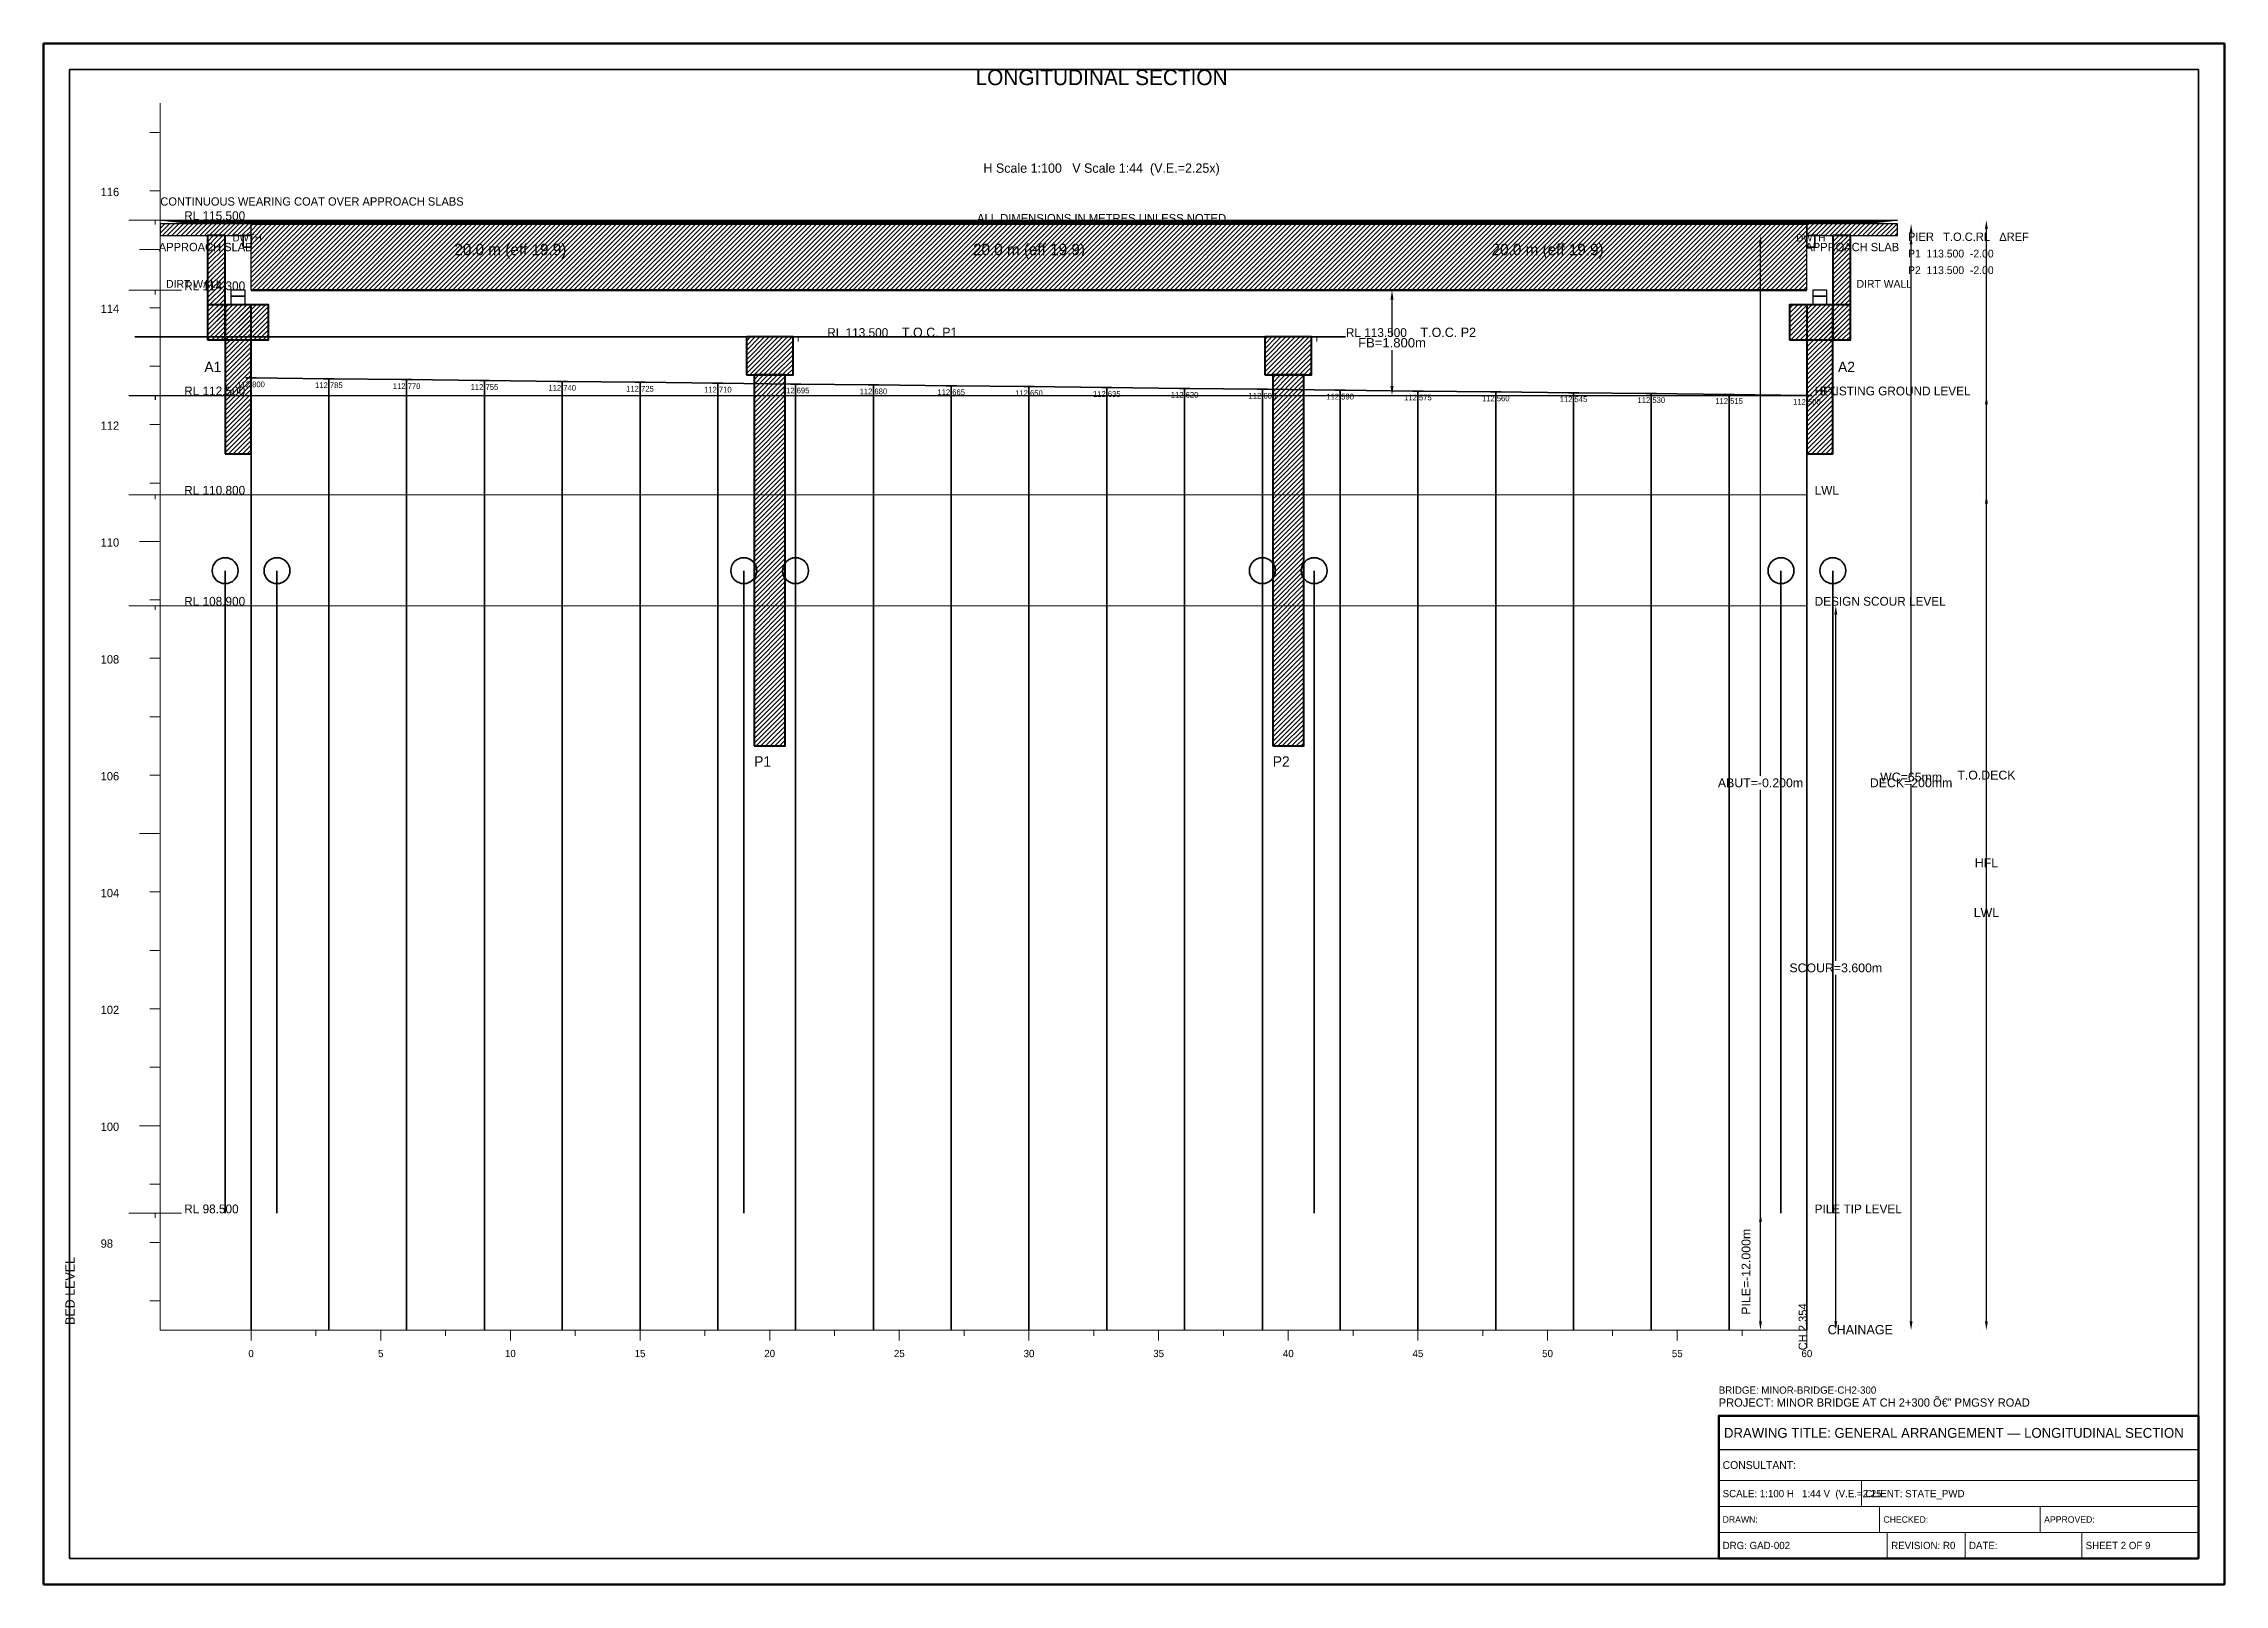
# Model space of a CAD drawing. Header units: metres. Extents: x 0 to 841, y 0 to 594.
import ezdxf
from ezdxf.enums import TextEntityAlignment as Align

# ---------------------------------------------------------------- set-up
doc = ezdxf.new("R2010")
doc.units = ezdxf.units.M
doc.linetypes.add('DASHED', pattern=[0.5, 0.375, -0.125])
doc.linetypes.add('DASHED2', pattern=[0.25, 0.1875, -0.0625])
for name, color, linetype, lineweight in [('ABUT-PROF', 4, 'Continuous', 50), ('BORDER-INNER', 7, 'Continuous', 35), ('BORDER-OUTER', 7, 'Continuous', 70), ('CIVIL-CHAINAGE', 7, 'Continuous', 18), ('CIVIL-GROUND', 3, 'Continuous', 35), ('CIVIL-HFL', 5, 'DASHED', 25), ('CIVIL-LWL', 4, 'DASHED', 18), ('CIVIL-ROAD', 7, 'Continuous', 25), ('CIVIL-SCOUR', 1, 'DASHED2', 18), ('DIM-CHAINAGE', 3, 'Continuous', 18), ('DIM-LEVEL', 3, 'Continuous', 18), ('DIM-LINEAR', 3, 'Continuous', 18), ('FOUND-PILE', 4, 'Continuous', 35), ('STRUC-HATCHING', 8, 'Continuous', 18), ('STRUC-SECTION', 2, 'Continuous', 35), ('SUB-ABUT', 3, 'Continuous', 35), ('SUB-BEARING', 5, 'Continuous', 25), ('SUB-DIRT-WALL', 3, 'Continuous', 35), ('SUB-PIER', 2, 'Continuous', 35), ('SUPER-DECK', 2, 'Continuous', 50), ('SUPER-WEARING', 8, 'Continuous', 25), ('TEXT-GENERAL', 7, 'Continuous', 18), ('TEXT-HEADER', 7, 'Continuous', 25), ('TEXT-LEVEL', 5, 'Continuous', 18), ('TEXT-SPEC', 7, 'Continuous', 13), ('TEXT-TITLE', 7, 'Continuous', 25), ('TITLEBLK-BOX', 7, 'Continuous', 50), ('TITLEBLK-TEXT', 7, 'Continuous', 18)]:
    doc.layers.add(name, color=color, linetype=linetype, lineweight=lineweight)
doc.styles.add('BRIDGE_STD', font='Arial.ttf')
doc.dimstyles.new('pmb100', dxfattribs={"dimtxt": 2.5, "dimasz": 0.9375, "dimexe": 2.5, "dimexo": 2.5, "dimtad": 0, "dimtih": 1, "dimdec": 0, "dimtxsty": 'BRIDGE_STD', "dimcen": 2.5, "dimazin": 3, "dimtfac": 1, "dimtmove": 0, "dimatfit": 3})

msp = doc.modelspace()

# ---------------------------------------------------------------- hatches: boundary and pattern name
at = {"layer": 'STRUC-HATCHING'}
h = msp.add_hatch(dxfattribs=at)
h.set_pattern_fill('ANSI31', scale=0.4)
h.paths.add_polyline_path([(45, 519.98), (80, 519.98), (80, 524.49), (45, 524.49)])
h = msp.add_hatch(dxfattribs=at)
h.set_pattern_fill('ANSI31', scale=0.4)
h.paths.add_polyline_path([(80, 498.92), (680, 498.92), (680, 524.49), (80, 524.49)])
h = msp.add_hatch(dxfattribs=at)
h.set_pattern_fill('ANSI31', scale=0.4)
h.paths.add_polyline_path([(680, 519.98), (715, 519.98), (715, 524.49), (680, 524.49)])
h = msp.add_hatch(dxfattribs=at)
h.set_pattern_fill('ANSI31', scale=0.4)
h.paths.add_polyline_path([(63.24, 479.78), (70, 479.78), (70, 519.98), (63.24, 519.98)])
h = msp.add_hatch(dxfattribs=at)
h.set_pattern_fill('ANSI31', scale=0.4)
h.paths.add_polyline_path([(690, 479.78), (696.76, 479.78), (696.76, 519.98), (690, 519.98)])
h = msp.add_hatch(dxfattribs=at)
h.set_pattern_fill('ANSI31', scale=0.4)
h.paths.add_polyline_path([(63.24, 479.78), (86.76, 479.78), (86.76, 493.29), (63.24, 493.29)])
h = msp.add_hatch(dxfattribs=at)
h.set_pattern_fill('ANSI31', scale=0.4)
h.paths.add_polyline_path([(70, 435.86), (80, 435.86), (80, 493.29), (70, 493.29)])
h = msp.add_hatch(dxfattribs=at)
h.set_pattern_fill('ANSI31', scale=0.4)
h.paths.add_polyline_path([(673.24, 479.78), (696.76, 479.78), (696.76, 493.29), (673.24, 493.29)])
h = msp.add_hatch(dxfattribs=at)
h.set_pattern_fill('ANSI31', scale=0.4)
h.paths.add_polyline_path([(680, 435.86), (690, 435.86), (690, 493.29), (680, 493.29)])
h = msp.add_hatch(dxfattribs=at)
h.set_pattern_fill('ANSI31', scale=0.4)
h.paths.add_polyline_path([(271, 466.26), (289, 466.26), (289, 480.9), (271, 480.9)])
h = msp.add_hatch(dxfattribs=at)
h.set_pattern_fill('ANSI31', scale=0.4)
h.paths.add_polyline_path([(471, 466.26), (489, 466.26), (489, 480.9), (471, 480.9)])
h = msp.add_hatch(dxfattribs=at)
h.set_pattern_fill('ANSI31', scale=0.4)
h.paths.add_polyline_path([(274, 323.24), (286, 323.24), (286, 466.26), (274, 466.26)])
h = msp.add_hatch(dxfattribs=at)
h.set_pattern_fill('ANSI31', scale=0.4)
h.paths.add_polyline_path([(474, 323.24), (486, 323.24), (486, 466.26), (474, 466.26)])
at = {"layer": 'SUPER-WEARING'}
h = msp.add_hatch(dxfattribs=at)
h.set_pattern_fill('SOLID')
h.paths.add_polyline_path([(45, 525.95), (715, 525.95), (702, 524.49), (58, 524.49)])

# ---------------------------------------------------------------- linework, layer by layer
at = {"layer": 'ABUT-PROF', "lineweight": 35}
for points in [[(77, 515.48), (80, 515.48), (80, 519.98), (77, 519.98), (77, 515.48)], [(680, 515.48), (683, 515.48), (683, 519.98), (680, 519.98), (680, 515.48)]]:
    msp.add_lwpolyline(points, dxfattribs=at)
at = {"layer": 'BORDER-INNER'}
msp.add_lwpolyline([(10, 10), (831, 10), (831, 584), (10, 584), (10, 10)], dxfattribs=at)
at = {"layer": 'BORDER-OUTER'}
msp.add_lwpolyline([(0, 0), (841, 0), (841, 594), (0, 594), (0, 0)], dxfattribs=at)
at = {"layer": 'CIVIL-CHAINAGE'}
for p, q in [((45, 98), (680, 98)), ((80, 98), (80, 94)), ((105, 98), (105, 95.8)), ((130, 98), (130, 94)), ((155, 98), (155, 95.8)), ((180, 98), (180, 94)), ((205, 98), (205, 95.8)), ((230, 98), (230, 94)), ((255, 98), (255, 95.8)), ((280, 98), (280, 94)), ((305, 98), (305, 95.8)), ((330, 98), (330, 94)), ((355, 98), (355, 95.8)), ((380, 98), (380, 94)), ((405, 98), (405, 95.8)), ((430, 98), (430, 94)), ((455, 98), (455, 95.8)), ((480, 98), (480, 94)), ((505, 98), (505, 95.8)), ((530, 98), (530, 94)), ((555, 98), (555, 95.8)), ((580, 98), (580, 94)), ((605, 98), (605, 95.8)), ((630, 98), (630, 94)), ((655, 98), (655, 95.8)), ((680, 98), (680, 94)), ((680, 96), (680, 91.2))]:
    msp.add_line(p, q, dxfattribs=at)
at = {"layer": 'CIVIL-GROUND', "color": 3}
for p, q in [((78, 465.14), (82, 465.14)), ((108, 464.8), (112, 464.8)), ((138, 464.46), (142, 464.46)), ((168, 464.12), (172, 464.12)), ((198, 463.79), (202, 463.79)), ((228, 463.45), (232, 463.45)), ((258, 463.11), (262, 463.11)), ((288, 462.77), (292, 462.77)), ((318, 462.44), (322, 462.44)), ((348, 462.1), (352, 462.1)), ((378, 461.76), (382, 461.76)), ((408, 461.42), (412, 461.42)), ((438, 461.08), (442, 461.08)), ((468, 460.75), (472, 460.75)), ((498, 460.41), (502, 460.41)), ((528, 460.07), (532, 460.07)), ((558, 459.73), (562, 459.73)), ((588, 459.39), (592, 459.39)), ((618, 459.06), (622, 459.06)), ((648, 458.72), (652, 458.72)), ((678, 458.38), (682, 458.38))]:
    msp.add_line(p, q, dxfattribs=at)
at = {"layer": 'CIVIL-GROUND', "color": 8, "linetype": 'DASHED2'}
for p, q in [((80, 465.14), (80, 98)), ((110, 464.8), (110, 98)), ((140, 464.46), (140, 98)), ((170, 464.12), (170, 98)), ((200, 463.79), (200, 98)), ((230, 463.45), (230, 98)), ((260, 463.11), (260, 98)), ((290, 462.77), (290, 98)), ((320, 462.44), (320, 98)), ((350, 462.1), (350, 98)), ((380, 461.76), (380, 98)), ((410, 461.42), (410, 98)), ((440, 461.08), (440, 98)), ((470, 460.75), (470, 98)), ((500, 460.41), (500, 98)), ((530, 460.07), (530, 98)), ((560, 459.73), (560, 98)), ((590, 459.39), (590, 98)), ((620, 459.06), (620, 98)), ((650, 458.72), (650, 98)), ((680, 458.38), (680, 98))]:
    msp.add_line(p, q, dxfattribs=at)
at = {"layer": 'CIVIL-GROUND', "color": 3}
msp.add_lwpolyline([(80, 465.14), (110, 464.8), (140, 464.46), (170, 464.12), (200, 463.79), (230, 463.45), (260, 463.11), (290, 462.77), (320, 462.44), (350, 462.1), (380, 461.76), (410, 461.42), (440, 461.08), (470, 460.75), (500, 460.41), (530, 460.07), (560, 459.73), (590, 459.39), (620, 459.06), (650, 458.72), (680, 458.38)], dxfattribs=at)
at = {"layer": 'CIVIL-HFL'}
for p, q in [((32.8, 458.38), (53.2, 458.38)), ((43, 458.38), (43, 456.68))]:
    msp.add_line(p, q, dxfattribs=at)
at = {"layer": 'CIVIL-HFL', "color": 5}
msp.add_line((45, 458.38), (680, 458.38), dxfattribs=at)
at = {"layer": 'CIVIL-LWL'}
for p, q in [((32.8, 420.09), (53.2, 420.09)), ((43, 420.09), (43, 418.39))]:
    msp.add_line(p, q, dxfattribs=at)
at = {"layer": 'CIVIL-LWL', "color": 4}
msp.add_line((45, 420.09), (680, 420.09), dxfattribs=at)
at = {"layer": 'CIVIL-ROAD', "lineweight": 25}
for points in [[(45, 519.98), (80, 519.98), (80, 524.49), (45, 524.49), (45, 519.98)], [(680, 519.98), (715, 519.98), (715, 524.49), (680, 524.49), (680, 519.98)]]:
    msp.add_lwpolyline(points, dxfattribs=at)
at = {"layer": 'CIVIL-SCOUR'}
for p, q in [((32.8, 377.3), (53.2, 377.3)), ((43, 377.3), (43, 375.6))]:
    msp.add_line(p, q, dxfattribs=at)
at = {"layer": 'CIVIL-SCOUR', "color": 1}
msp.add_line((45, 377.3), (680, 377.3), dxfattribs=at)
at = {"layer": 'DIM-LEVEL'}
for p, q in [((45, 98), (45, 571)), ((41, 559.74), (45, 559.74)), ((41, 537.21), (45, 537.21)), ((32.8, 525.95), (53.2, 525.95)), ((43, 525.95), (43, 524.25)), ((37, 514.69), (45, 514.69)), ((32.8, 498.92), (53.2, 498.92)), ((43, 498.92), (43, 497.22)), ((41, 492.17), (45, 492.17)), ((280.8, 480.9), (301.2, 480.9)), ((291, 480.9), (291, 479.2)), ((480.8, 480.9), (501.2, 480.9)), ((491, 480.9), (491, 479.2)), ((41, 469.64), (45, 469.64)), ((41, 447.12), (45, 447.12)), ((41, 424.6), (45, 424.6)), ((37, 402.07), (45, 402.07)), ((41, 379.55), (45, 379.55)), ((41, 357.02), (45, 357.02)), ((41, 334.5), (45, 334.5)), ((41, 311.98), (45, 311.98)), ((37, 289.45), (45, 289.45)), ((41, 266.93), (45, 266.93)), ((41, 244.4), (45, 244.4)), ((41, 221.88), (45, 221.88)), ((41, 199.36), (45, 199.36)), ((37, 176.83), (45, 176.83)), ((41, 154.31), (45, 154.31)), ((32.8, 143.05), (53.2, 143.05)), ((43, 143.05), (43, 141.35)), ((41, 131.79), (45, 131.79)), ((41, 109.26), (45, 109.26))]:
    msp.add_line(p, q, dxfattribs=at)
at = {"layer": 'FOUND-PILE', "lineweight": 35}
for p, q in [((70, 390.81), (70, 143.05)), ((90, 390.81), (90, 143.05)), ((270, 390.81), (270, 143.05)), ((290, 390.81), (290, 143.05)), ((470, 390.81), (470, 143.05)), ((490, 390.81), (490, 143.05)), ((670, 390.81), (670, 143.05)), ((690, 390.81), (690, 143.05))]:
    msp.add_line(p, q, dxfattribs=at)
at = {"layer": 'FOUND-PILE'}
for centre in [(70, 390.81), (90, 390.81), (270, 390.81), (290, 390.81), (470, 390.81), (490, 390.81), (670, 390.81), (690, 390.81)]:
    msp.add_circle(centre, 5, dxfattribs=at)
at = {"layer": 'STRUC-SECTION', "color": 8, "linetype": 'DASHED'}
for p in [(302, 480.9), (502, 480.9)]:
    msp.add_line(p, (35, 480.9), dxfattribs=at)
at = {"layer": 'SUB-ABUT', "lineweight": 30}
for points in [[(72.25, 493.29), (77.75, 493.29), (77.75, 496.67), (72.25, 496.67), (72.25, 493.29)], [(682.25, 493.29), (687.75, 493.29), (687.75, 496.67), (682.25, 496.67), (682.25, 493.29)]]:
    msp.add_lwpolyline(points, dxfattribs=at)
at = {"layer": 'SUB-ABUT', "lineweight": 40}
for points in [[(63.24, 479.78), (86.76, 479.78), (86.76, 493.29), (63.24, 493.29), (63.24, 479.78)], [(70, 435.86), (80, 435.86), (80, 493.29), (70, 493.29), (70, 435.86)], [(673.24, 479.78), (696.76, 479.78), (696.76, 493.29), (673.24, 493.29), (673.24, 479.78)], [(680, 435.86), (690, 435.86), (690, 493.29), (680, 493.29), (680, 435.86)]]:
    msp.add_lwpolyline(points, dxfattribs=at)
at = {"layer": 'SUB-BEARING', "lineweight": 30}
for points in [[(72.25, 496.67), (77.75, 496.67), (77.75, 498.92), (72.25, 498.92), (72.25, 496.67)], [(682.25, 496.67), (687.75, 496.67), (687.75, 498.92), (682.25, 498.92), (682.25, 496.67)]]:
    msp.add_lwpolyline(points, dxfattribs=at)
at = {"layer": 'SUB-DIRT-WALL', "lineweight": 40}
for points in [[(63.24, 479.78), (70, 479.78), (70, 519.98), (63.24, 519.98), (63.24, 479.78)], [(690, 479.78), (696.76, 479.78), (696.76, 519.98), (690, 519.98), (690, 479.78)]]:
    msp.add_lwpolyline(points, dxfattribs=at)
at = {"layer": 'SUB-PIER', "lineweight": 40}
for points in [[(271, 466.26), (289, 466.26), (289, 480.9), (271, 480.9), (271, 466.26)], [(471, 466.26), (489, 466.26), (489, 480.9), (471, 480.9), (471, 466.26)], [(274, 323.24), (286, 323.24), (286, 466.26), (274, 466.26), (274, 323.24)], [(474, 323.24), (486, 323.24), (486, 466.26), (474, 466.26), (474, 323.24)]]:
    msp.add_lwpolyline(points, dxfattribs=at)
at = {"layer": 'SUPER-DECK'}
for p, q in [((80, 524.49), (680, 524.49)), ((80, 498.92), (680, 498.92))]:
    msp.add_line(p, q, dxfattribs=at)
at = {"layer": 'SUPER-DECK', "lineweight": 25}
for p, q in [((80, 498.92), (80, 524.49)), ((680, 498.92), (680, 524.49))]:
    msp.add_line(p, q, dxfattribs=at)
at = {"layer": 'SUPER-WEARING', "lineweight": 25}
msp.add_lwpolyline([(45, 525.95), (715, 525.95), (702, 524.49), (58, 524.49), (45, 525.95)], dxfattribs=at)
at = {"layer": 'TITLEBLK-BOX', "lineweight": 50}
msp.add_lwpolyline([(646, 10), (831, 10), (831, 65), (646, 65), (646, 10)], dxfattribs=at)
at = {"layer": 'TITLEBLK-BOX', "lineweight": 30}
msp.add_lwpolyline([(646, 52), (831, 52), (831, 65), (646, 65), (646, 52)], dxfattribs=at)
at = {"layer": 'TITLEBLK-BOX', "lineweight": 18}
for points in [[(646, 40), (831, 40), (831, 52), (646, 52), (646, 40)], [(646, 30), (701, 30), (701, 40), (646, 40), (646, 30)], [(701, 30), (831, 30), (831, 40), (701, 40), (701, 30)], [(646, 20), (708, 20), (708, 30), (646, 30), (646, 20)], [(708, 20), (770, 20), (770, 30), (708, 30), (708, 20)], [(770, 20), (831, 20), (831, 30), (770, 30), (770, 20)], [(646, 10), (711, 10), (711, 20), (646, 20), (646, 10)], [(711, 10), (741, 10), (741, 20), (711, 20), (711, 10)], [(741, 10), (786, 10), (786, 20), (741, 20), (741, 10)], [(786, 10), (831, 10), (831, 20), (786, 20), (786, 10)]]:
    msp.add_lwpolyline(points, dxfattribs=at)

# ---------------------------------------------------------------- texts
at = {"layer": 'CIVIL-GROUND', "color": 3}
msp.add_text('EXISTING GROUND LEVEL', height=3.4, dxfattribs=at).set_placement((685, 458.38))
at = {"layer": 'CIVIL-HFL', "color": 5}
msp.add_text('HFL', height=3.4, dxfattribs=at).set_placement((683, 458.38))
at = {"layer": 'CIVIL-LWL', "color": 4}
msp.add_text('LWL', height=3.4, dxfattribs=at).set_placement((683, 420.09))
at = {"layer": 'CIVIL-SCOUR', "color": 1}
msp.add_text('DESIGN SCOUR LEVEL', height=3.4, dxfattribs=at).set_placement((683, 377.3))
at = {"layer": 'DIM-CHAINAGE'}
msp.add_text('CH 2.354', height=3.2, rotation=90, dxfattribs=at).set_placement((680, 90.24))
at = {"layer": 'TEXT-GENERAL'}
for p in [(180, 512.44), (380, 512.44), (580, 512.44)]:
    msp.add_text('20.0 m (eff 19.9)', height=4.4, dxfattribs=at).set_placement(p, align=Align.CENTER)
for s, height, p in [('A1', 4, (62, 467.39)), ('A2', 4, (692, 467.39)), ('P1', 4, (274, 315.24)), ('P2', 4, (474, 315.24)), ('PILE TIP LEVEL', 3.4, (683, 143.05))]:
    msp.add_text(s, height=height, dxfattribs=at).set_placement(p)
at = {"layer": 'TEXT-HEADER'}
msp.add_text('LONGITUDINAL SECTION', height=6, dxfattribs=at).set_placement((408, 578), align=Align.CENTER)
for s, height, p in [('PIER   T.O.C.RL   ΔREF', 3.2, (719, 517.95)), ('T.O.C. P1', 3.6, (331, 480.9)), ('T.O.C. P2', 3.6, (531, 480.9))]:
    msp.add_text(s, height=height, dxfattribs=at).set_placement(p)
at = {"layer": 'TEXT-LEVEL'}
for s, height, p in [('116', 3.2, (22, 535.21)), ('RL 115.500', 3.4, (54.22, 525.95)), ('RL 114.300', 3.4, (54.22, 498.92)), ('114', 3.2, (22, 490.17)), ('RL 113.500', 3.4, (302.22, 480.9)), ('RL 113.500', 3.4, (502.22, 480.9)), ('RL 112.500', 3.4, (54.22, 458.38)), ('112', 3.2, (22, 445.12)), ('RL 110.800', 3.4, (54.22, 420.09)), ('110', 3.2, (22, 400.07)), ('RL 108.900', 3.4, (54.22, 377.3)), ('108', 3.2, (22, 355.02)), ('106', 3.2, (22, 309.98)), ('104', 3.2, (22, 264.93)), ('102', 3.2, (22, 219.88)), ('100', 3.2, (22, 174.83)), ('RL 98.500', 3.4, (54.22, 143.05)), ('98', 3.2, (22, 129.79)), ('CHAINAGE', 3.6, (688, 96.4))]:
    msp.add_text(s, height=height, dxfattribs=at).set_placement(p)
at = {"layer": 'TEXT-LEVEL', "color": 8}
for s, p in [('112.800', (80, 461.54)), ('112.785', (110, 461.2)), ('112.770', (140, 460.86)), ('112.755', (170, 460.52)), ('112.740', (200, 460.19)), ('112.725', (230, 459.85)), ('112.710', (260, 459.51)), ('112.695', (290, 459.17)), ('112.680', (320, 458.84)), ('112.665', (350, 458.5)), ('112.650', (380, 458.16)), ('112.635', (410, 457.82)), ('112.620', (440, 457.48)), ('112.605', (470, 457.15)), ('112.590', (500, 456.81)), ('112.575', (530, 456.47)), ('112.560', (560, 456.13)), ('112.545', (590, 455.79)), ('112.530', (620, 455.46)), ('112.515', (650, 455.12)), ('112.500', (680, 454.78))]:
    msp.add_text(s, height=2.2, dxfattribs=at).set_placement(p, align=Align.CENTER)
at = {"layer": 'TEXT-LEVEL'}
msp.add_text('BED LEVEL', height=3.6, rotation=90, dxfattribs=at).set_placement((12, 100))
for s, p in [('0', (80, 87.6)), ('5', (130, 87.6)), ('10', (180, 87.6)), ('15', (230, 87.6)), ('20', (280, 87.6)), ('25', (330, 87.6)), ('30', (380, 87.6)), ('35', (430, 87.6)), ('40', (480, 87.6)), ('45', (530, 87.6)), ('50', (580, 87.6)), ('55', (630, 87.6)), ('60', (680, 87.6))]:
    msp.add_text(s, height=2.8, dxfattribs=at).set_placement(p, align=Align.CENTER)
at = {"layer": 'TEXT-SPEC'}
for s, height, p in [('H Scale 1:100   V Scale 1:44  (V.E.=2.25x)', 3.6, (408, 544.21)), ('APPROACH SLAB', 3.2, (62.5, 513.98)), ('APPROACH SLAB', 3.2, (697.5, 513.98))]:
    msp.add_text(s, height=height, dxfattribs=at).set_placement(p, align=Align.CENTER)
at = {"layer": 'TEXT-SPEC', "color": 8}
for s, height, p in [('CONTINUOUS WEARING COAT OVER APPROACH SLABS', 3.2, (45, 531.55)), ('P1  113.500  -2.00', 3, (719, 511.55)), ('P2  113.500  -2.00', 3, (719, 505.15))]:
    msp.add_text(s, height=height, dxfattribs=at).set_placement(p)
msp.add_text('ALL DIMENSIONS IN METRES UNLESS NOTED', height=3.24, dxfattribs=at).set_placement((408, 525.07), align=Align.CENTER)
at = {"layer": 'TEXT-SPEC', "color": 4}
for p in [(78.5, 517.73), (681.5, 517.73)]:
    msp.add_text('DWTH', height=2.8, dxfattribs=at).set_placement(p, align=Align.CENTER)
at = {"layer": 'TEXT-SPEC'}
for p in [(47.24, 499.88), (699.16, 499.88)]:
    msp.add_text('DIRT WALL', height=3, dxfattribs=at).set_placement(p)
at = {"layer": 'TEXT-TITLE'}
for s, height, p in [('PROJECT: MINOR BRIDGE AT CH 2+300 â€” PMGSY ROAD', 3.2, (646, 68.5)), ('DRAWING TITLE: GENERAL ARRANGEMENT — LONGITUDINAL SECTION', 3.8, (648, 56.5))]:
    msp.add_text(s, height=height, dxfattribs=at).set_placement(p)
at = {"layer": 'TITLEBLK-TEXT'}
for s, height, p in [('BRIDGE: MINOR-BRIDGE-CH2-300', 2.8, (646, 73.5)), ('CONSULTANT: ', 3, (647.5, 44.5)), ('SCALE: 1:100 H   1:44 V  (V.E.=2.25', 2.8, (647.5, 33.6)), ('CLIENT: STATE_PWD', 2.8, (702.5, 33.6)), ('DRAWN: ', 2.5, (647.5, 23.75)), ('CHECKED: ', 2.5, (709.5, 23.75)), ('APPROVED: ', 2.5, (771.5, 23.75)), ('DRG: GAD-002', 2.8, (647.5, 13.6)), ('REVISION: R0', 2.8, (712.5, 13.6)), ('DATE: ', 2.8, (742.5, 13.6)), ('SHEET 2 OF 9', 2.8, (787.5, 13.6))]:
    msp.add_text(s, height=height, dxfattribs=at).set_placement(p)

# ---------------------------------------------------------------- dimensions: what is measured, and where the dimension line sits
at = {"layer": 'DIM-LINEAR'}
for base, p1, p2, text, override in [((720.18, 98), (720.18, 98), (720.18, 524.49), 'WC=65mm', {"dimtxt": 3.4, "dimasz": 3.4, "dimgap": 1.36, "dimclrt": 3}), ((749.22, 98), (749.22, 98), (749.22, 525.95), 'T.O.DECK', {"dimtxt": 3.4, "dimasz": 3.4, "dimgap": 1.36, "dimclrt": 3}), ((662.1, 98), (662.1, 98), (662.1, 519.98), 'ABUT=-0.200m', {"dimtxt": 3.4, "dimasz": 3.4, "dimgap": 1.36, "dimclrt": 3}), ((720.18, 98), (720.18, 98), (720.18, 519.98), 'DECK=200mm', {"dimtxt": 3.4, "dimasz": 3.4, "dimgap": 1.36, "dimclrt": 3}), ((520, 458.38), (500, 458.38), (500, 498.92), 'FB=1.800m', {"dimtxt": 3.6, "dimasz": 3.6, "dimgap": 1.44, "dimclrt": 3}), ((749.22, 98), (749.22, 98), (749.22, 458.38), 'HFL', {"dimtxt": 3.4, "dimasz": 3.4, "dimgap": 1.36, "dimclrt": 3}), ((749.22, 98), (749.22, 98), (749.22, 420.09), 'LWL', {"dimtxt": 3.4, "dimasz": 3.4, "dimgap": 1.36, "dimclrt": 3}), ((691.14, 98), (691.14, 98), (691.14, 377.3), 'SCOUR=3.600m', {"dimtxt": 3.4, "dimasz": 3.4, "dimgap": 1.36, "dimclrt": 3}), ((662.1, 98), (662.1, 98), (662.1, 143.05), 'PILE=-12.000m', {"dimtxt": 3.4, "dimasz": 3.4, "dimgap": 1.36, "dimclrt": 3})]:
    msp.add_linear_dim(base=base, p1=p1, p2=p2, angle=90, text=text, dimstyle='pmb100', override=override, dxfattribs=at).render()

doc.saveas('drawing.dxf')
